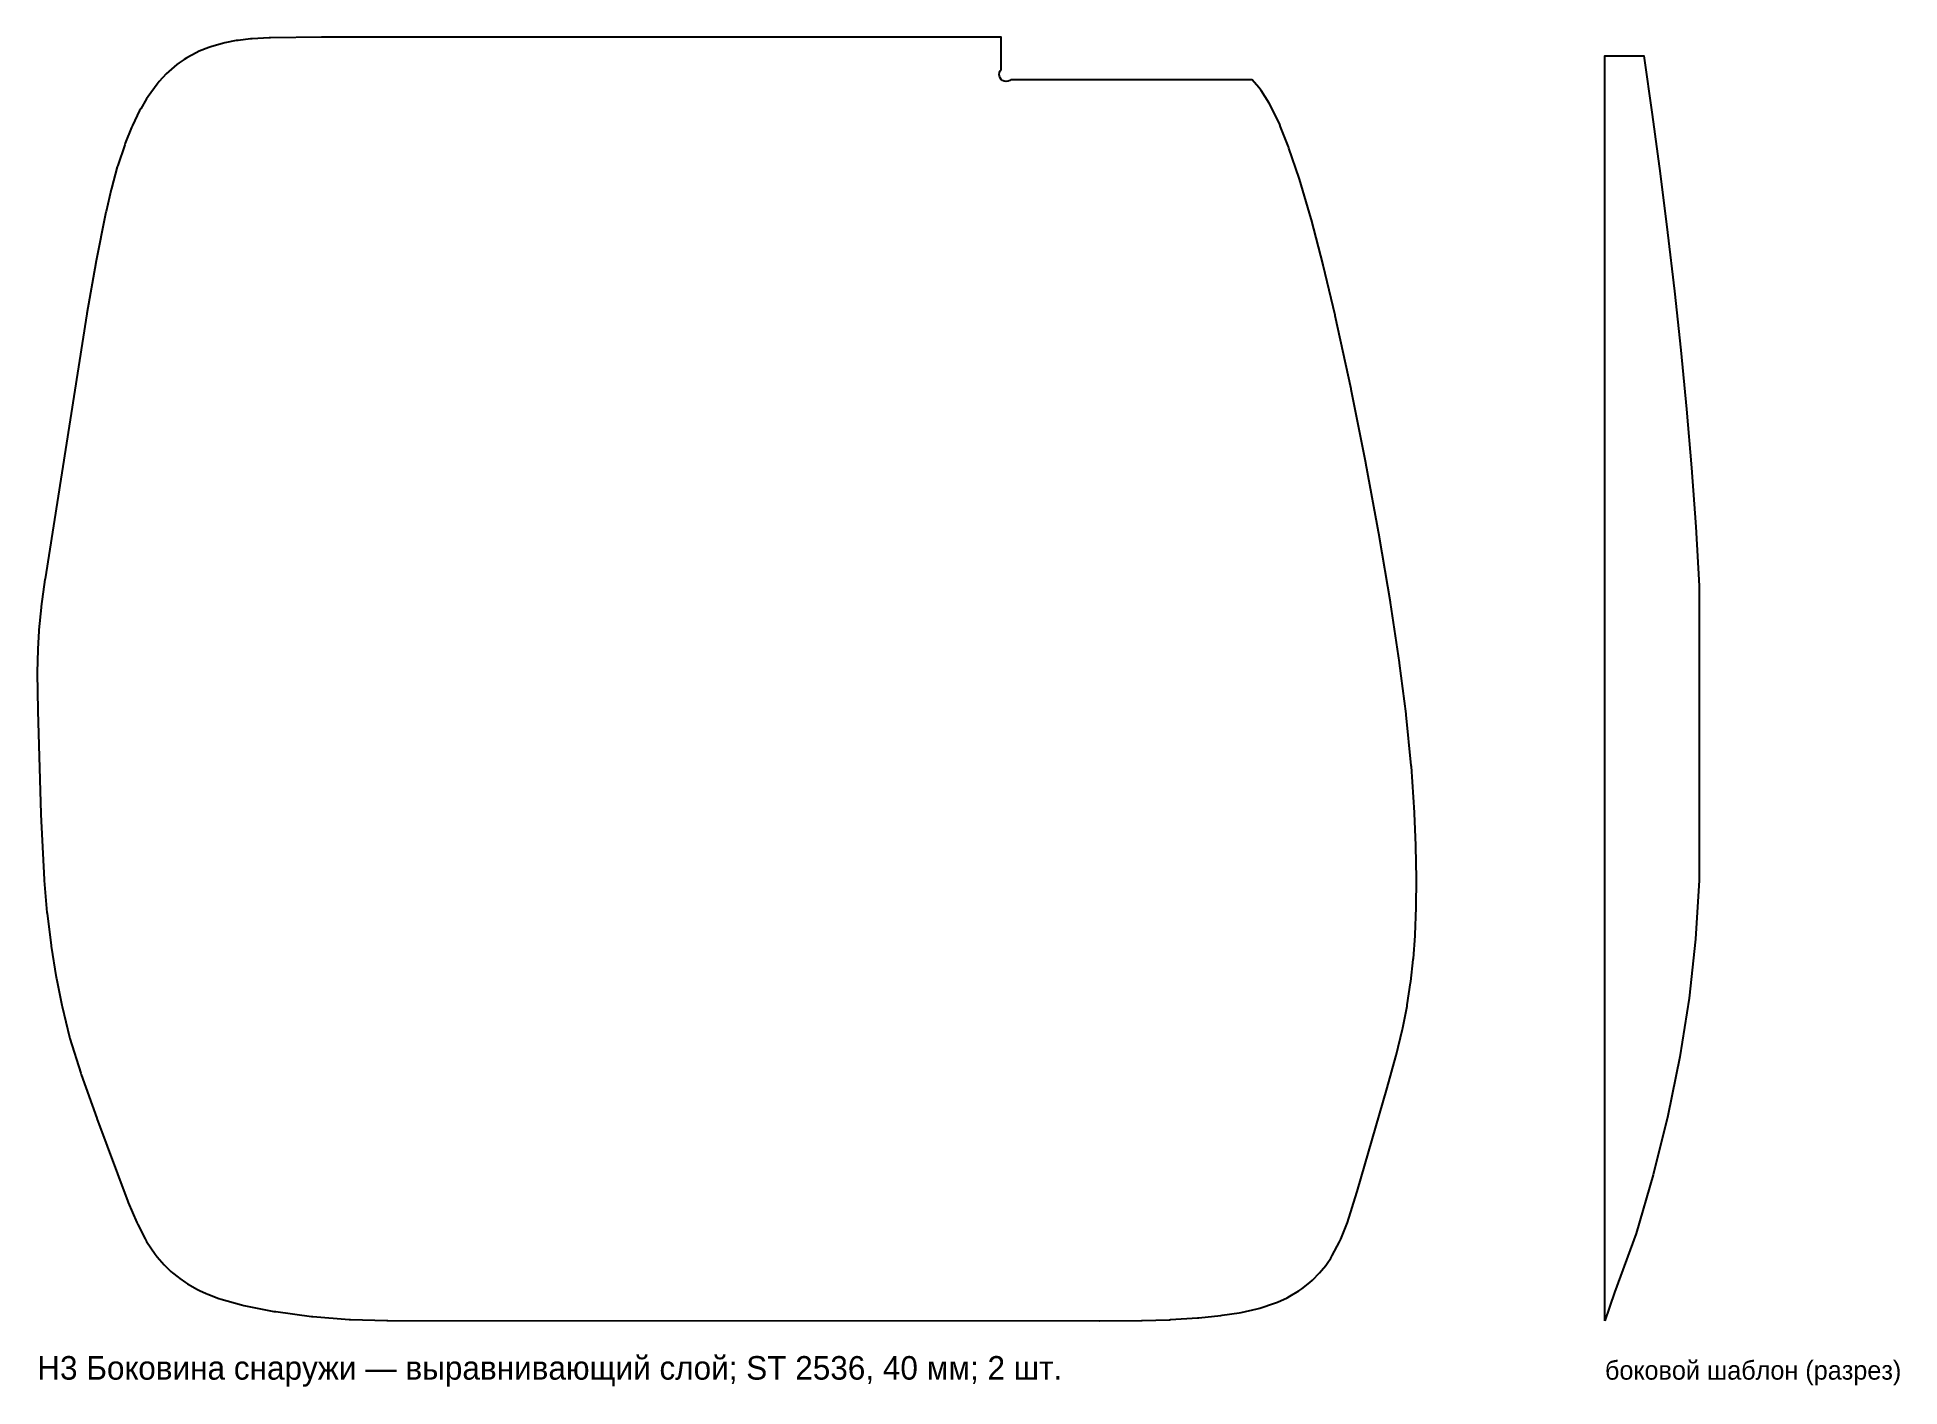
# Model space of a CAD drawing. Header units: millimetres. Extents: x 0 to 790, y -28 to 545.
import ezdxf

# ---------------------------------------------------------------- set-up
doc = ezdxf.new("R2010")
doc.units = ezdxf.units.MM
doc.layers.add('CUT_OUT', color=7, linetype='Continuous')
doc.layers.add('TEXT', color=8, linetype='Continuous')

msp = doc.modelspace()

# ---------------------------------------------------------------- linework, layer by layer
at = {"layer": 'CUT_OUT'}
for points in [[(552.63, 33.45), (553.16, 34.61), (555.71, 40.95), (556.01, 41.78), (560.06, 54.51), (560.16, 54.82), (572.84, 98.81), (572.87, 98.94), (576.53, 112.2), (576.62, 112.55), (579.36, 123.77), (579.47, 124.28), (581.31, 133.56), (581.4, 134.09), (582.83, 143.45), (582.89, 143.95), (583.94, 153.42), (583.97, 153.84), (584.68, 163.4), (584.7, 163.8), (585.17, 175.41), (585.18, 175.77), (585.3, 187.43), (585.3, 187.74), (585.09, 201.43), (585.08, 201.73), (584.53, 215.4), (584.51, 215.75), (583.15, 235.34), (583.11, 235.71), (580.93, 257.26), (580.89, 257.57), (578.13, 279.11), (578.09, 279.37), (574.26, 304.85), (574.22, 305.07), (569.59, 332.49), (569.56, 332.66), (563.82, 363.98), (563.79, 364.15), (557.59, 395.36), (557.55, 395.56), (550.85, 426.63), (550.8, 426.87), (545.77, 448.03), (545.7, 448.29), (540.71, 467.33), (540.61, 467.69), (535.63, 484.56), (535.49, 484.98), (531.2, 497.76), (531, 498.31), (527.65, 506.87), (527.27, 507.75), (523.43, 515.62), (522.77, 516.8), (519.34, 522.19), (518.4, 523.47), (515.61, 526.8), (413.11, 526.8), (412.68, 526.47), (411.96, 526.17), (411.18, 526.07), (410.4, 526.17), (409.68, 526.47), (409.25, 526.8), (409.06, 526.8), (409.06, 526.95), (408.58, 527.57), (408.28, 528.29), (408.18, 529.07), (408.28, 529.85), (408.58, 530.57), (409.06, 531.19), (409.06, 544.83), (120.82, 544.84), (120.69, 544.84), (99.05, 544.61), (98.47, 544.59), (91.14, 544.16), (90.47, 544.11), (85.31, 543.51), (84.48, 543.39), (79.61, 542.47), (78.56, 542.23), (74.04, 540.95), (72.83, 540.54), (68.66, 538.87), (67.38, 538.26), (63.43, 536.11), (62.38, 535.46), (60.19, 533.96), (59.22, 533.22), (55.78, 530.29), (54.77, 529.33), (51.76, 526.09), (50.84, 524.97), (47, 519.7), (46.34, 518.69), (43.9, 514.5), (43.46, 513.68), (40.38, 507.31), (40.05, 506.57), (37.36, 499.89), (37.11, 499.21), (34.17, 490.41), (33.98, 489.77), (31.49, 480.69), (31.37, 480.23), (29.21, 470.91), (29.14, 470.55), (24.88, 449.28), (24.84, 449.03), (21.02, 427.61), (20.98, 427.37), (3.31, 314.95), (3.27, 314.72), (1.68, 303.16), (1.63, 302.73), (0.67, 293.26), (0.63, 292.76), (0.2, 285.28), (0.18, 284.8), (0, 275.26), (0, 274.84), (0.26, 259.13), (0.26, 258.97), (1.55, 215.17), (1.56, 214.95), (2.88, 187.33), (2.91, 186.84), (4.12, 173.36), (4.16, 172.93), (5.86, 159.47), (5.92, 159.05), (8.08, 145.65), (8.16, 145.23), (10.4, 133.94), (10.52, 133.41), (13.7, 120.44), (13.89, 119.75), (18.44, 105.07), (18.61, 104.57), (25.24, 86.06), (25.3, 85.92), (38.45, 50.62), (38.64, 50.14), (42.24, 41.64), (42.63, 40.8), (45.73, 34.79), (46.43, 33.62), (49.98, 28.32), (50.9, 27.12), (53.85, 23.73), (54.67, 22.88), (56.72, 20.94), (57.44, 20.32), (59.74, 18.47), (60.48, 17.92), (62.88, 16.28), (63.79, 15.71), (68.02, 13.33), (68.88, 12.9), (71.64, 11.62), (72.4, 11.3), (77.07, 9.52), (78.05, 9.2), (86.62, 6.75), (87.6, 6.51), (100.45, 3.99), (101.18, 3.87), (116.34, 1.85), (116.98, 1.78), (132.31, 0.58), (132.89, 0.55), (148.41, 0.08), (148.77, 0.07), (450.65, 0), (450.74, 0), (468.56, 0.12), (468.84, 0.12), (480.49, 0.46), (480.9, 0.48), (492.42, 1.22), (492.91, 1.26), (502.31, 2.24), (502.88, 2.31), (510.08, 3.42), (510.86, 3.57), (517.64, 5.07), (518.78, 5.38), (525.05, 7.43), (526.31, 7.93), (530.4, 9.8), (531.61, 10.43), (535.38, 12.71), (536.6, 13.55), (539.98, 16.21), (541.12, 17.23), (544.21, 20.38), (545.04, 21.32), (546.78, 23.49), (547.34, 24.26), (548.9, 26.57), (549.54, 27.65), (552.63, 33.45)], [(665.3, 0), (665.3, 537), (681.76, 537), (685.35, 512), (688.69, 487), (691.83, 462), (694.77, 437), (697.46, 412), (699.88, 387), (701.98, 362), (703.79, 337), (705.23, 312), (705.3, 287), (705.3, 262), (705.3, 237), (705.3, 212), (705.3, 187), (703.72, 162), (701.01, 137), (697.07, 112), (691.92, 87), (685.7, 62), (678.53, 37), (669.27, 12), (665.3, 0)]]:
    msp.add_lwpolyline(points, close=True, dxfattribs=at)

# ---------------------------------------------------------------- texts
at = {"layer": 'TEXT'}
for s, height, p in [('Н3 Боковина снаружи — выравнивающий слой; ST 2536, 40 мм; 2 шт.', 10, (0, -25)), ('боковой шаблон (разрез)', 8, (665.3, -25))]:
    msp.add_text(s, height=height, dxfattribs=at).set_placement(p)

doc.saveas('drawing.dxf')
